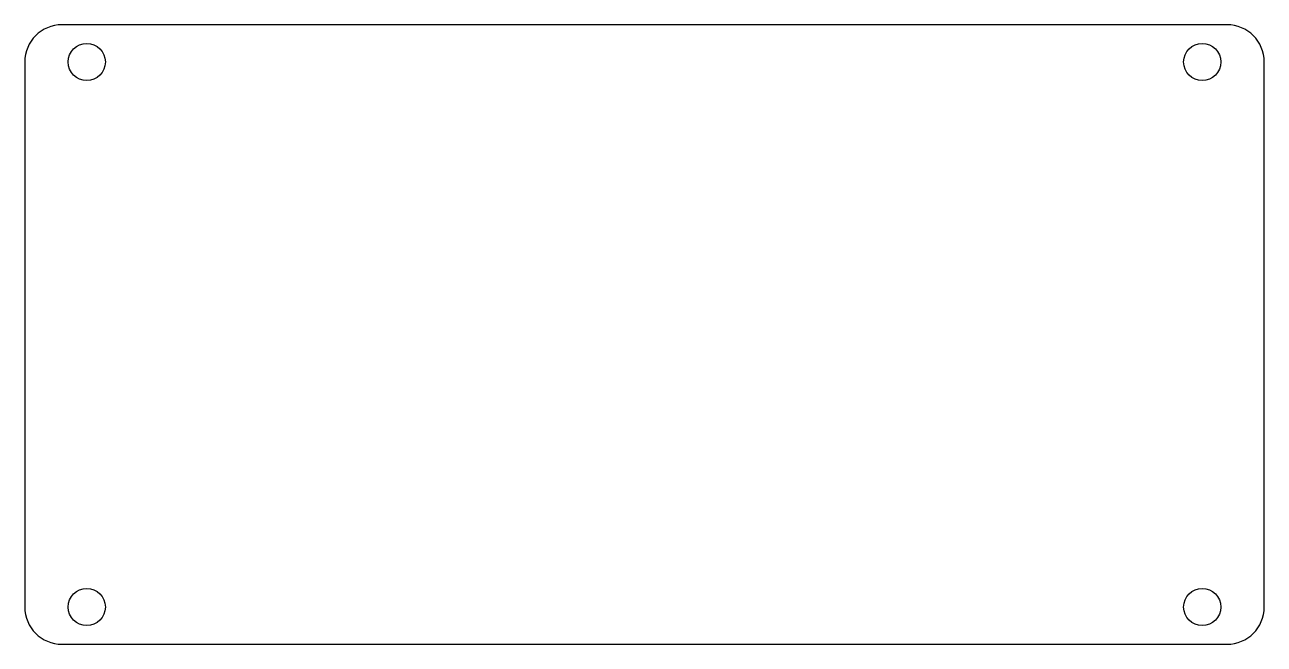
# Model space of a CAD drawing. Header units: millimetres. Extents: x 0 to 100, y 0 to 50.
import ezdxf

# ---------------------------------------------------------------- set-up
doc = ezdxf.new("R2010")
doc.units = ezdxf.units.MM
doc.layers.add('BoardOutline', color=6, linetype='Continuous')
doc.layers.add('Multi-Layer', color=5, linetype='Continuous')

msp = doc.modelspace()

# ---------------------------------------------------------------- linework, layer by layer
at = {"layer": 'BoardOutline'}
msp.add_lwpolyline([(3, 0), (97, 0, 0.41421), (100, 3), (100, 47, 0.41421), (97, 50), (3, 50, 0.41421), (0, 47), (0, 3, 0.41421)], format="xyb", close=True, dxfattribs=at)
at = {"layer": 'Multi-Layer'}
for centre in [(5, 47), (95, 47), (5, 3), (95, 3)]:
    msp.add_circle(centre, 1.5, dxfattribs=at)

doc.saveas('drawing.dxf')
